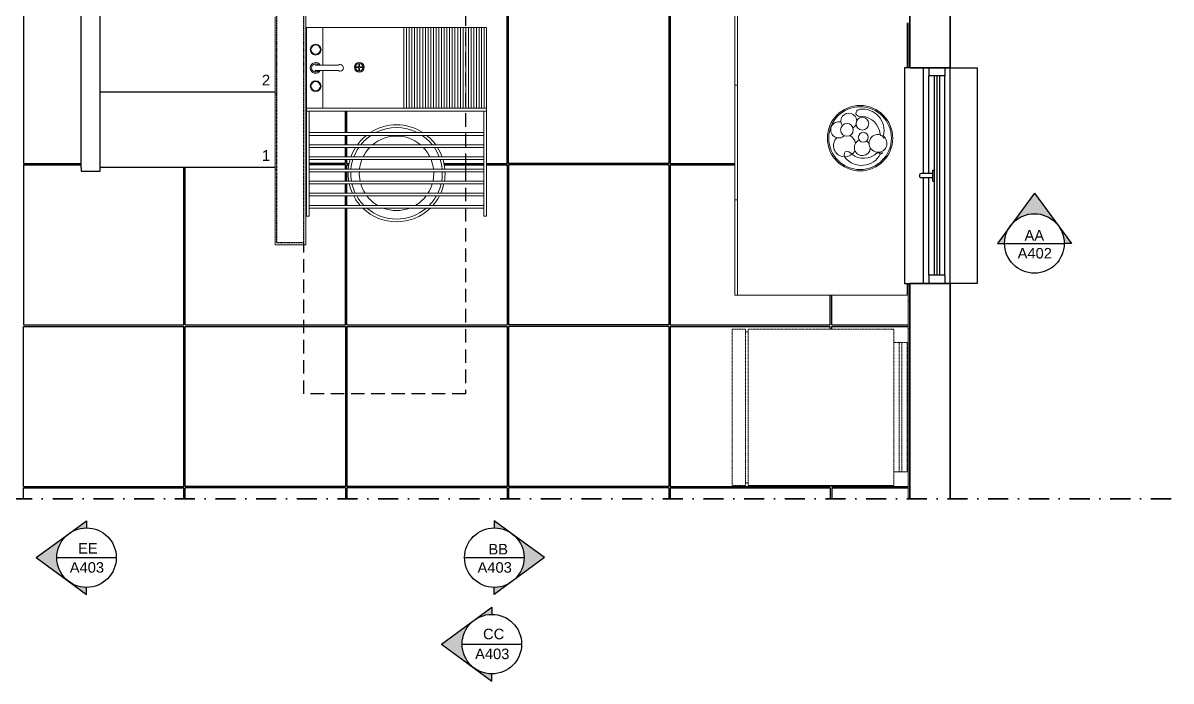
# Model space of a CAD drawing. Header units: millimetres. Extents: x -595 to 1676, y 24 to 912.
# Drawn here: x 481.2 to 907.5, y 23.8 to 268.2 of the extents above; entities that cross this region are included whole.
import ezdxf

# ---------------------------------------------------------------- set-up
doc = ezdxf.new("R2010")
doc.units = ezdxf.units.MM
doc.linetypes.add('DASHDOT', pattern=[1, 0.5, -0.25, 0, -0.25])
doc.linetypes.add('HIDDEN', pattern=[0.375, 0.25, -0.125])
for name, color, linetype, lineweight in [('A-FLOR-LEVL', 3, 'Continuous', 35), ('A-FLOR-STRS', 1, 'Continuous', 25), ('A-FURN', 2, 'Continuous', 18), ('A-GLAZ-FULL', 4, 'Continuous', 25), ('A-WALL-FULL-EXTR', 3, 'Continuous', 35), ('A-WALL-FULL-INTR', 1, 'Continuous', 25)]:
    doc.layers.add(name, color=color, linetype=linetype, lineweight=lineweight)
doc.layers.add('A-TEXT', color=6, linetype='Continuous')
doc.layers.add('QUOTE', color=5, linetype='Continuous')
doc.styles.get("Standard").update_dxf_attribs({"font": 'arial.ttf'})

msp = doc.modelspace()

# ---------------------------------------------------------------- hatches: boundary and pattern name
at = {"layer": 'QUOTE'}
h = msp.add_hatch(color=256, dxfattribs=at)
h.dxf.hatch_style = 1
h.paths.add_polyline_path([(856.77, 204.95), (847.87, 192.86, -0.5056), (865.66, 192.86)])
h.paths.add_polyline_path([(847.87, 192.86), (843.04, 186.31), (845.72, 186.31, -0.159985)])
h.paths.add_polyline_path([(865.66, 192.86, -0.159985), (867.82, 186.31), (870.49, 186.31)])
h.paths.add_polyline_path([(674.89, 433.65), (662.8, 442.55, -0.238429), (667.3, 433.65, -0.238429), (662.8, 424.75)])
h.paths.add_polyline_path([(662.8, 424.75, -0.159985), (656.25, 422.6), (656.25, 419.93)])
h.paths.add_polyline_path([(656.25, 447.37), (656.25, 444.7, -0.159985), (662.8, 442.55)])
h.paths.add_polyline_path([(655.34, 455.97, -0.159985), (648.79, 458.12), (655.34, 453.29)])
h.paths.add_polyline_path([(644.29, 467.02, -0.238429), (648.79, 475.91), (636.7, 467.02), (648.79, 458.12, -0.238429)])
h.paths.add_polyline_path([(655.34, 480.74), (648.79, 475.91, -0.159985), (655.34, 478.07)])
h.paths.add_polyline_path([(498.3, 442.55), (486.21, 433.65), (498.3, 424.75, -0.238429), (493.8, 433.65, -0.238429)])
h.paths.add_polyline_path([(504.85, 447.37), (498.3, 442.55, -0.159985), (504.85, 444.7)])
h.paths.add_polyline_path([(504.85, 422.6, -0.159985), (498.3, 424.75), (504.85, 419.93)])
h.paths.add_polyline_path([(267.69, 428.89), (255.6, 437.79, -0.238429), (260.1, 428.89, -0.238429), (255.6, 419.99)])
h.paths.add_polyline_path([(249.05, 442.61), (249.05, 439.94, -0.159985), (255.6, 437.79)])
h.paths.add_polyline_path([(255.6, 419.99, -0.159985), (249.05, 417.84), (249.05, 415.17)])
h = msp.add_hatch(color=256, dxfattribs=at)
h.dxf.hatch_style = 1
h.paths.add_polyline_path([(197.17, 204.95), (188.27, 192.86, -0.5056), (206.07, 192.86)])
h.paths.add_polyline_path([(188.27, 192.86), (183.45, 186.31), (186.12, 186.31, -0.159985)])
h.paths.add_polyline_path([(206.07, 192.86, -0.159985), (208.22, 186.31), (210.89, 186.31)])
h.paths.add_polyline_path([(267.69, 69.82), (255.6, 78.71, -0.238429), (260.1, 69.82, -0.238429), (255.6, 60.92)])
h.paths.add_polyline_path([(249.05, 83.54), (249.05, 80.87, -0.159985), (255.6, 78.71)])
h.paths.add_polyline_path([(255.6, 60.92, -0.159985), (249.05, 58.77), (249.05, 56.09)])
h.paths.add_polyline_path([(493.8, 69.66, -0.238429), (498.3, 78.55), (486.21, 69.66), (498.3, 60.76, -0.238429)])
h.paths.add_polyline_path([(504.85, 83.38), (498.3, 78.55, -0.159985), (504.85, 80.71)])
h.paths.add_polyline_path([(504.85, 58.61, -0.159985), (498.3, 60.76), (504.85, 55.93)])
h.paths.add_polyline_path([(674.89, 69.66), (662.8, 78.55, -0.238429), (667.3, 69.66, -0.238429), (662.8, 60.76)])
h.paths.add_polyline_path([(656.25, 83.38), (656.25, 80.71, -0.159985), (662.8, 78.55)])
h.paths.add_polyline_path([(662.8, 60.76, -0.159985), (656.25, 58.61), (656.25, 55.93)])
h.paths.add_polyline_path([(648.79, 46.46), (636.7, 37.56), (648.79, 28.67, -0.238429), (644.29, 37.56, -0.238429)])
h.paths.add_polyline_path([(655.34, 51.29), (648.79, 46.46, -0.159985), (655.34, 48.61)])
h.paths.add_polyline_path([(655.34, 26.51, -0.159985), (648.79, 28.67), (655.34, 23.84)])

# ---------------------------------------------------------------- linework, layer by layer
at = {"layer": 'A-FLOR-LEVL', "linetype": 'DASHDOT', "ltscale": 15}
msp.add_line((-594.91, 91.49), (1676.36, 91.49), dxfattribs=at)
at = {"layer": 'A-FLOR-STRS'}
for p, q in [((574.85, 242.49), (509.89, 242.49)), ((574.85, 214.49), (509.89, 214.49))]:
    msp.add_line(p, q, dxfattribs=at)
at = {"layer": 'A-FURN'}
for p, q in [((586.25, 326.12), (586.25, 185.79)), ((745.55, 287.07), (745.55, 167.07)), ((746.55, 287.07), (746.55, 167.07)), ((574.85, 242.49), (574.85, 270.49)), ((586.55, 266.49), (653.35, 266.49)), ((586.55, 236.49), (586.55, 266.49)), ((592.55, 266.49), (592.55, 252.49)), ((622.65, 266.49), (622.65, 236.49)), ((623.65, 266.49), (623.65, 236.49)), ((624.65, 266.49), (624.65, 236.49)), ((625.65, 266.49), (625.65, 236.49)), ((626.65, 266.49), (626.65, 236.49)), ((627.65, 266.49), (627.65, 236.49)), ((628.65, 266.49), (628.65, 236.49)), ((629.65, 266.49), (629.65, 236.49)), ((629.65, 266.49), (629.65, 236.49)), ((630.65, 266.49), (630.65, 236.49)), ((630.65, 266.49), (630.65, 236.49)), ((631.65, 266.49), (631.65, 236.49)), ((631.65, 266.49), (631.65, 236.49)), ((632.65, 266.49), (632.65, 236.49)), ((632.65, 266.49), (632.65, 236.49)), ((633.65, 266.49), (633.65, 236.49)), ((633.65, 266.49), (633.65, 236.49)), ((634.65, 266.49), (634.65, 236.49)), ((635.65, 266.49), (635.65, 236.49)), ((636.65, 266.49), (636.65, 236.49)), ((637.65, 266.49), (637.65, 236.49)), ((638.65, 266.49), (638.65, 236.49)), ((639.65, 266.49), (639.65, 236.49)), ((640.65, 266.49), (640.65, 236.49)), ((641.65, 266.49), (641.65, 236.49)), ((641.65, 266.49), (641.65, 236.49)), ((642.65, 266.49), (642.65, 236.49)), ((643.65, 266.49), (643.65, 236.49)), ((644.65, 266.49), (644.65, 236.49)), ((645.65, 266.49), (645.65, 236.49)), ((646.65, 266.49), (646.65, 236.49)), ((647.65, 266.49), (647.65, 236.49)), ((648.65, 266.49), (648.65, 236.49)), ((649.65, 266.49), (649.65, 236.49)), ((650.65, 266.49), (650.65, 236.49)), ((651.55, 266.49), (651.55, 236.49)), ((652.45, 266.49), (652.45, 236.49)), ((653.35, 266.49), (653.35, 236.49)), ((809.55, 268.18), (809.55, 251.49)), ((809.85, 251.49), (809.85, 268.18)), ((589.29, 259.89), (589.19, 260.13)), ((590.56, 259.89), (590.65, 260.13)), ((588.3, 258.9), (588.06, 259)), ((588.3, 257.64), (588.06, 257.54)), ((589.29, 256.65), (589.19, 256.41)), ((590.56, 256.65), (590.65, 256.41)), ((591.54, 258.9), (591.79, 259)), ((591.54, 257.64), (591.79, 257.54)), ((589.92, 252.49), (589.58, 252.67)), ((589.92, 252.49), (598.35, 252.49)), ((598.35, 252.49), (598.69, 252.61)), ((605.79, 251.84), (604.72, 251.84)), ((605.79, 251.6), (604.72, 251.59)), ((606, 252.05), (606, 253.13)), ((606.24, 252.05), (606.25, 253.13)), ((606.45, 251.84), (607.53, 251.84)), ((606.45, 251.6), (607.53, 251.59)), ((589.92, 250.49), (589.58, 250.31)), ((589.92, 250.49), (598.35, 250.49)), ((592.55, 250.49), (592.55, 236.49)), ((598.35, 250.49), (598.69, 250.37)), ((606, 251.39), (606, 250.31)), ((606.24, 251.39), (606.25, 250.31)), ((588.3, 245.34), (588.06, 245.44)), ((588.3, 244.07), (588.06, 243.98)), ((589.29, 246.33), (589.19, 246.57)), ((589.29, 243.09), (589.19, 242.85)), ((590.56, 246.33), (590.65, 246.57)), ((590.56, 243.09), (590.65, 242.85)), ((591.54, 245.34), (591.79, 245.44)), ((591.54, 244.07), (591.79, 243.98)), ((746.55, 245.07), (745.55, 245.07)), ((574.85, 214.49), (574.85, 242.49)), ((574.85, 241.79), (575.55, 241.79)), ((586.55, 236.49), (653.35, 236.49)), ((586.55, 196.49), (586.55, 236.49)), ((586.55, 235.49), (653.35, 235.49)), ((587.55, 235.49), (587.55, 196.49)), ((652.35, 196.49), (652.35, 235.49)), ((653.35, 236.49), (653.35, 196.49)), ((652.35, 227.45), (587.55, 227.45)), ((652.35, 226.45), (587.55, 226.45)), ((800.76, 225.38), (800.38, 226.23)), ((800.72, 226.38), (801.09, 225.53)), ((652.35, 222.95), (587.55, 222.95)), ((652.35, 221.95), (587.55, 221.95)), ((801.09, 225.53), (800.76, 225.38)), ((652.35, 218.45), (587.55, 218.45)), ((652.35, 217.45), (587.55, 217.45)), ((800.27, 220.11), (799.42, 219.74)), ((799.57, 219.41), (800.42, 219.78)), ((800.42, 219.78), (800.27, 220.11)), ((574.85, 185.79), (574.85, 214.49)), ((574.85, 213.79), (575.55, 213.79)), ((652.35, 213.95), (587.55, 213.95)), ((652.35, 212.95), (587.55, 212.95)), ((652.35, 209.45), (587.55, 209.45)), ((652.35, 208.45), (587.55, 208.45)), ((652.35, 204.95), (587.55, 204.95)), ((652.35, 203.95), (587.55, 203.95)), ((652.35, 200.45), (587.55, 200.45)), ((746.55, 202.49), (745.55, 202.49)), ((587.55, 196.49), (586.55, 196.49)), ((652.35, 199.45), (587.55, 199.45)), ((653.35, 196.49), (652.35, 196.49)), ((586.25, 185.79), (574.85, 185.79)), ((809.55, 171.49), (809.55, 167.07)), ((809.85, 91.49), (809.85, 171.49)), ((745.55, 167.07), (809.55, 167.07)), ((810.55, 164.88), (809.85, 164.88)), ((810.55, 154.75), (809.85, 154.75)), ((809.55, 101.49), (804.55, 101.49)), ((804.55, 96.49), (750.55, 96.49))]:
    msp.add_line(p, q, dxfattribs=at)
at = {"layer": 'A-FURN', "linetype": 'HIDDEN', "ltscale": 0.001}
for p, q in [((744.55, 96.49), (744.55, 154.49)), ((749.55, 154.49), (744.55, 154.49)), ((749.55, 96.49), (749.55, 154.49)), ((750.55, 153.49), (749.55, 153.49)), ((804.55, 154.49), (750.55, 154.49)), ((750.55, 96.49), (750.55, 154.49)), ((804.55, 96.49), (804.55, 154.49)), ((809.55, 149.49), (804.55, 149.49)), ((806.55, 101.49), (806.55, 149.49)), ((807.55, 101.49), (807.55, 149.49)), ((809.55, 101.49), (809.55, 149.49)), ((749.55, 96.49), (744.55, 96.49)), ((750.55, 97.49), (749.55, 97.49))]:
    msp.add_line(p, q, dxfattribs=at)
at = {"layer": 'A-FURN'}
for centre, radius in [((589.92, 258.27), 2), ((589.92, 258.27), 1.74), ((606.12, 251.72), 1.81), ((606.12, 251.72), 1.41), ((606.12, 251.72), 0.349), ((589.92, 244.71), 2), ((589.92, 244.71), 1.74), ((792.05, 225.41), 12.14), ((792.05, 225.41), 11.64), ((787.16, 228.49), 2.37), ((792.91, 230.79), 2.36), ((793.23, 225.73), 1.85)]:
    msp.add_circle(centre, radius, dxfattribs=at)
for centre, radius, start, end in [((589.92, 251.49), 2, 30, 330), ((589.92, 251.49), 1.5, 41.8103, 318.1897), ((598.96, 251.49), 1.26, 232.3976, 127.6024), ((787.85, 231.71), 2.98, 3.3575, 213.8532), ((792.24, 234.35), 1.82, 99.6286, 175.887), ((792.22, 235.47), 2.06, 208.8311, 288.4424), ((792.97, 228.25), 7.97, 346.4234, 97.5037), ((619.95, 212.35), 18, 57.0093, 122.9907), ((784.15, 228.49), 3.01, 75.8718, 313.6363), ((787.85, 231.71), 2.98, 301.9479, 335.9021), ((792.24, 226.27), 7.27, 5.104, 85.0017), ((619.95, 212.35), 18, 128.4452, 143.931), ((619.95, 212.35), 17, 123.9757, 141.4357), ((619.95, 212.35), 13.82, 50.0937, 129.9063), ((619.95, 212.35), 17, 62.6352, 117.3648), ((619.95, 212.35), 17, 38.5643, 56.0243), ((619.95, 212.35), 18, 36.069, 51.5548), ((786.34, 222.65), 4.15, 11.6762, 63.4586), ((798.7, 223.48), 3.32, 74.9211, 48.6988), ((800.32, 227.08), 0.856, 180.4394, 273.6975), ((619.95, 212.35), 18, 147.7778, 160.1987), ((619.95, 212.35), 17, 145.6277, 158.9805), ((619.95, 212.35), 13.82, 135.9958, 153.8087), ((619.95, 212.35), 13.82, 26.1913, 44.0042), ((619.95, 212.35), 17, 21.0195, 34.3723), ((619.95, 212.35), 18, 19.8013, 32.2222), ((786.34, 222.65), 4.15, 135.0856, 334.7811), ((792.87, 221.87), 2.96, 112.1708, 358.8905), ((792.87, 221.87), 2.96, 31.9198, 57.3145), ((619.95, 212.35), 18, 163.5485, 174.9078), ((619.95, 212.35), 17, 162.5507, 174.6074), ((619.95, 212.35), 13.82, 158.3469, 173.3592), ((619.95, 212.35), 13.82, 6.6408, 21.6531), ((619.95, 212.35), 17, 5.3926, 17.4493), ((619.95, 212.35), 18, 5.0922, 16.4515), ((787.93, 219.25), 1.82, 141.6367, 217.8951), ((792.59, 223.26), 7.97, 220.02, 331.1004), ((787.16, 218.43), 2.06, 29.0813, 108.6927), ((793.39, 225.21), 7.27, 232.522, 312.4197), ((798.8, 219.15), 0.856, 43.8262, 137.0843), ((619.95, 212.35), 18, 178.0972, 189.2789), ((619.95, 212.35), 17, 177.9853, 189.83), ((619.95, 212.35), 13.82, 177.5206, 192.1271), ((619.95, 212.35), 13.82, 347.8729, 2.4794), ((619.95, 212.35), 17, 350.17, 2.0147), ((619.95, 212.35), 18, 350.7211, 1.9028), ((619.95, 212.35), 18, 192.5209, 204.2828), ((619.95, 212.35), 17, 193.2705, 205.8128), ((619.95, 212.35), 13.82, 196.4073, 212.3986), ((619.95, 212.35), 13.82, 327.6014, 343.5927), ((619.95, 212.35), 17, 334.1872, 346.7295), ((619.95, 212.35), 18, 335.7172, 347.4791), ((619.95, 212.35), 18, 207.8265, 221.3946), ((619.95, 212.35), 17, 209.6206, 224.438), ((619.95, 212.35), 13.82, 217.4587, 239.4889), ((619.95, 212.35), 13.82, 300.5111, 322.5413), ((619.95, 212.35), 17, 315.562, 330.3794), ((619.95, 212.35), 18, 318.6054, 332.1735), ((619.95, 212.35), 18, 225.7906, 314.2094), ((619.95, 212.35), 17, 229.3727, 310.6273), ((619.95, 212.35), 13.82, 249.0534, 290.9466)]:
    msp.add_arc(centre, radius, start, end, dxfattribs=at)
at = {"layer": 'A-GLAZ-FULL'}
for p, q in [((502.89, 214.49), (502.89, 396.49)), ((509.89, 213.1), (509.89, 396.49)), ((817.55, 212.24), (817.55, 248.49)), ((819.55, 248.49), (819.55, 174.49)), ((820.55, 248.49), (820.55, 174.49)), ((821.55, 248.49), (821.55, 174.49)), ((823.55, 174.49), (823.55, 248.49)), ((502.89, 214.49), (502.89, 213.1)), ((819.05, 209.49), (819.05, 213.49)), ((819.05, 213.49), (819.5, 213.49)), ((502.89, 213.1), (509.89, 213.1)), ((819.05, 212.24), (814.8, 212.24)), ((814.8, 210.74), (819.05, 210.74)), ((817.55, 174.49), (817.55, 210.74)), ((819.05, 209.49), (819.55, 209.49))]:
    msp.add_line(p, q, dxfattribs=at)
msp.add_arc((814.8, 211.49), 0.75, 90, 270, dxfattribs=at)
at = {"layer": 'A-TEXT', "linetype": 'HIDDEN', "ltscale": 20}
for p, q in [((645.55, 294.67), (645.55, 214.49)), ((645.55, 214.49), (645.55, 130.49)), ((585.55, 130.49), (585.55, 186.49)), ((645.55, 130.49), (585.55, 130.49))]:
    msp.add_line(p, q, dxfattribs=at)
at = {"layer": 'A-TEXT'}
for p, q in [((481.5, 275.54), (481.5, 216.04)), ((661, 216.04), (661, 275.54)), ((661.5, 216.04), (661.5, 275.54)), ((721, 275.54), (721, 216.04)), ((721.5, 275.54), (721.5, 216.04)), ((601, 227.45), (601, 235.49)), ((601.5, 227.45), (601.5, 235.49)), ((601, 222.95), (601, 226.45)), ((601.5, 222.95), (601.5, 226.45)), ((601, 218.45), (601, 221.95)), ((601.5, 218.45), (601.5, 221.95)), ((601, 216.04), (601, 217.45)), ((601.5, 216.04), (601.5, 217.45)), ((481.5, 216.04), (502.89, 216.04)), ((481.5, 215.54), (481.5, 156.04)), ((481.5, 215.54), (502.89, 215.54)), ((541, 156.04), (541, 214.49)), ((541.5, 156.04), (541.5, 214.49)), ((601, 216.04), (587.55, 216.04)), ((601, 215.54), (587.55, 215.54)), ((601, 213.95), (601, 215.54)), ((601.5, 216.04), (602.33, 216.04)), ((601.5, 215.54), (602.23, 215.54)), ((601.5, 213.95), (601.5, 215.54)), ((637.57, 216.04), (652.35, 216.04)), ((637.66, 215.54), (652.35, 215.54)), ((653.35, 216.04), (661, 216.04)), ((653.35, 215.54), (661, 215.54)), ((661, 215.54), (661, 156.04)), ((721, 216.04), (661.5, 216.04)), ((661.5, 215.54), (661.5, 156.04)), ((721, 215.54), (661.5, 215.54)), ((721, 215.54), (721, 156.04)), ((721.5, 216.04), (745.55, 216.04)), ((721.5, 215.54), (721.5, 156.04)), ((721.5, 215.54), (745.55, 215.54)), ((601, 209.45), (601, 212.95)), ((601.5, 209.45), (601.5, 212.95)), ((601, 204.95), (601, 208.45)), ((601.5, 204.95), (601.5, 208.45)), ((601, 200.45), (601, 203.95)), ((601.5, 200.45), (601.5, 203.95)), ((601, 156.04), (601, 199.45)), ((601.5, 156.04), (601.5, 199.45)), ((781, 156.04), (781, 167.07)), ((781.5, 156.04), (781.5, 167.07)), ((481.5, 156.04), (541, 156.04)), ((481.5, 155.54), (541, 155.54)), ((481.5, 96.04), (481.5, 155.54)), ((541, 96.04), (541, 155.54)), ((541.5, 156.04), (601, 156.04)), ((541.5, 155.54), (601, 155.54)), ((541.5, 96.04), (541.5, 155.54)), ((601, 155.54), (601, 96.04)), ((601.5, 156.04), (661, 156.04)), ((601.5, 155.54), (601.5, 96.04)), ((601.5, 155.54), (661, 155.54)), ((661, 155.54), (661, 96.04)), ((721, 156.04), (661.5, 156.04)), ((661.5, 155.54), (661.5, 96.04)), ((721, 155.54), (661.5, 155.54)), ((721, 155.54), (721, 96.04)), ((721.5, 156.04), (781, 156.04)), ((721.5, 155.54), (721.5, 96.04)), ((721.5, 155.54), (781, 155.54)), ((781, 154.49), (781, 155.54)), ((781.5, 156.04), (809.85, 156.04)), ((781.5, 154.49), (781.5, 155.54)), ((781.5, 155.54), (809.85, 155.54)), ((481.5, 96.04), (541, 96.04)), ((481.5, 91.49), (481.5, 95.54)), ((481.5, 95.54), (541, 95.54)), ((541, 91.49), (541, 95.54)), ((601, 96.04), (541.5, 96.04)), ((541.5, 91.49), (541.5, 95.54)), ((601, 95.54), (541.5, 95.54)), ((601, 95.54), (601, 91.49)), ((661, 96.04), (601.5, 96.04)), ((601.5, 95.54), (601.5, 91.49)), ((661, 95.54), (601.5, 95.54)), ((661, 95.54), (661, 91.49)), ((721, 96.04), (661.5, 96.04)), ((721, 95.54), (661.5, 95.54)), ((661.5, 95.54), (661.5, 91.49)), ((721, 95.54), (721, 91.49)), ((721.5, 96.04), (781, 96.04)), ((721.5, 95.54), (781, 95.54)), ((721.5, 95.54), (721.5, 91.49)), ((781, 96.04), (781, 96.49)), ((781, 95.54), (781, 91.4)), ((781.5, 96.04), (781.5, 96.49)), ((781.5, 96.04), (809.85, 96.04)), ((781.5, 95.54), (809.85, 95.54)), ((781.5, 95.54), (781.5, 91.4))]:
    msp.add_line(p, q, dxfattribs=at)
at = {"layer": 'A-WALL-FULL-EXTR'}
for p, q in [((825.55, 411.49), (825.55, 251.49)), ((810.55, 396.49), (810.55, 251.49)), ((810.55, 251.49), (825.55, 251.49)), ((825.55, 171.49), (810.55, 171.49)), ((810.55, 171.49), (810.55, 91.49)), ((825.55, 171.49), (825.55, 91.49))]:
    msp.add_line(p, q, dxfattribs=at)
at = {"layer": 'A-WALL-FULL-INTR', "linetype": 'HIDDEN', "ltscale": 0.001}
for p, q in [((575.55, 186.49), (575.55, 326.49)), ((585.55, 186.49), (585.55, 326.49)), ((585.55, 186.49), (575.55, 186.49))]:
    msp.add_line(p, q, dxfattribs=at)
at = {"layer": 'A-WALL-FULL-INTR'}
for p, q in [((817.55, 251.49), (817.55, 248.49)), ((823.55, 251.49), (823.55, 248.49)), ((817.55, 174.49), (817.55, 171.49)), ((823.55, 174.49), (823.55, 171.49))]:
    msp.add_line(p, q, dxfattribs=at)
at = {"layer": 'A-WALL-FULL-INTR', "ltscale": 0.001}
for p, q in [((823.55, 248.49), (817.55, 248.49)), ((823.55, 174.49), (817.55, 174.49))]:
    msp.add_line(p, q, dxfattribs=at)
at = {"layer": 'QUOTE'}
for p, q in [((810.55, 251.49), (808.55, 251.49)), ((808.55, 251.49), (808.55, 171.49)), ((815.55, 212.24), (815.55, 251.49)), ((825.55, 171.49), (825.55, 251.49)), ((825.55, 251.49), (835.55, 251.49)), ((835.55, 251.49), (835.55, 171.49)), ((815.55, 171.49), (815.55, 210.74)), ((856.77, 204.95), (847.87, 192.86)), ((856.77, 204.95), (865.66, 192.86)), ((847.87, 192.86), (843.04, 186.31)), ((865.66, 192.86), (870.49, 186.31)), ((843.04, 186.31), (845.72, 186.31)), ((845.72, 186.31), (867.82, 186.31)), ((870.49, 186.31), (867.82, 186.31)), ((808.55, 171.49), (810.55, 171.49)), ((835.55, 171.49), (825.55, 171.49)), ((498.3, 78.55), (504.85, 83.38)), ((504.85, 83.38), (504.85, 80.71)), ((662.8, 78.55), (656.25, 83.38)), ((656.25, 83.38), (656.25, 80.71)), ((486.21, 69.66), (498.3, 78.55)), ((674.89, 69.66), (662.8, 78.55)), ((486.21, 69.66), (498.3, 60.76)), ((493.8, 69.66), (515.9, 69.66)), ((645.2, 69.66), (667.3, 69.66)), ((674.89, 69.66), (662.8, 60.76)), ((498.3, 60.76), (504.85, 55.93)), ((662.8, 60.76), (656.25, 55.93)), ((504.85, 55.93), (504.85, 58.61)), ((656.25, 55.93), (656.25, 58.61)), ((648.79, 46.46), (655.34, 51.29)), ((655.34, 51.29), (655.34, 48.61)), ((636.7, 37.56), (648.79, 46.46)), ((636.7, 37.56), (648.79, 28.67)), ((644.29, 37.56), (666.39, 37.56)), ((648.79, 28.67), (655.34, 23.84)), ((655.34, 23.84), (655.34, 26.51))]:
    msp.add_line(p, q, dxfattribs=at)
for centre in [(856.77, 186.31), (504.85, 69.66), (656.25, 69.66), (655.34, 37.56)]:
    msp.add_circle(centre, 11.05, dxfattribs=at)

# ---------------------------------------------------------------- texts
at = {"layer": 'QUOTE', "attachment_point": 1}
for s, width, insert, char_height in [('2', 4.4764, (569.93, 248.96), 4), ('1', 4.4764, (569.93, 220.96), 4), ('AA', 12.5733, (853.11, 191.25), 3.9), ('A402', 12.5733, (850.55, 184.63), 3.9), ('EE', 2.5, (501.7, 75.07), 3.9), ('BB', 2.5, (654.07, 74.75), 3.9), ('A403', 12.5733, (498.63, 67.97), 3.9), ('A403', 12.5733, (650.03, 67.97), 3.9), ('CC', 2.5, (652.07, 43.26), 3.9), ('A403', 12.5733, (649.12, 35.88), 3.9)]:
    msp.add_mtext_dynamic_manual_height_columns(s, width=width, gutter_width=12.5, heights=[0], dxfattribs=dict(at, insert=insert, char_height=char_height))

doc.saveas('drawing.dxf')
